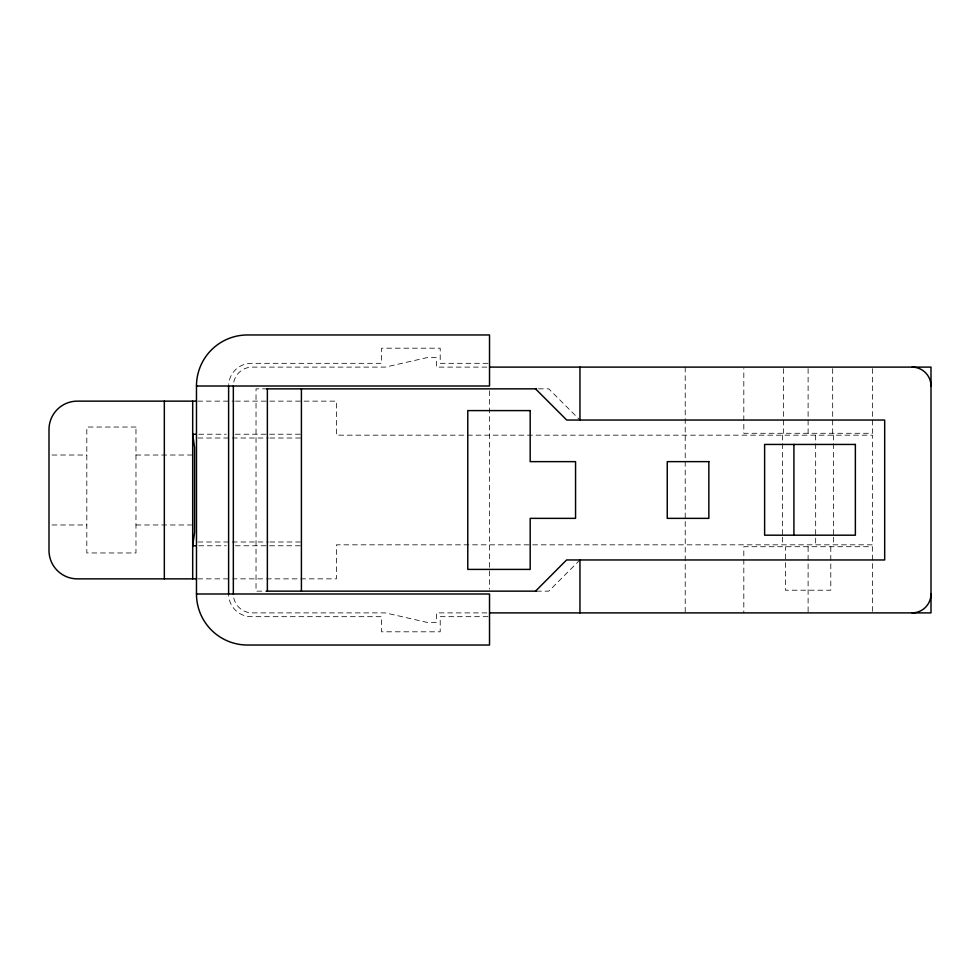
<?xml version="1.0" encoding="UTF-8"?>
<svg xmlns="http://www.w3.org/2000/svg" width="980" height="980" viewBox="0 0 980 980"><rect width="100%" height="100%" fill="white"/><g stroke="black" fill="none" stroke-linecap="round" stroke-linejoin="round"><path stroke-width="0.73" stroke-dasharray="4.9 3.68" d="M579.952 559.96L548.763 591.148L535.521 591.148M488.028 363.323L440.204 363.323L440.204 348.194L381.6 348.194L381.6 363.323L251.297 363.323A22.687 22.687 0 0 0 228.659 384.54M486.901 367.108L436.431 367.108L436.431 357.651L426.974 357.651L385.373 367.108L252.252 367.108A18.902 18.902 0 0 0 233.387 384.785M267.368 388.852L256.025 388.852L256.025 591.148L267.368 591.148M538.461 388.852L548.763 388.852L579.952 420.04M197.727 401.139L234.293 401.139M235.494 401.139L336.385 401.139L336.385 435.169L872.384 435.169L872.384 544.831L336.385 544.831L336.385 578.862L232.775 578.862M198.781 434.226L226.196 434.226M235.335 434.226L300.823 434.226M197.997 438.011L268.349 438.011M269.88 438.011L300.456 438.011M52.026 455.026L86.816 455.026M135.975 455.026L194.579 455.026M52.026 524.974L86.816 524.974M135.975 524.974L191.578 524.974M197.997 541.989L268.349 541.989M269.88 541.989L300.456 541.989M198.781 545.774L226.196 545.774M235.335 545.774L300.823 545.774M197.727 578.862L231.256 578.862M486.901 612.892L436.431 612.892L436.431 622.349L426.974 622.349L385.373 612.892L252.252 612.892A18.902 18.902 0 0 1 233.387 595.215M488.028 616.677L440.204 616.677L440.204 631.806L381.6 631.806L381.6 616.677L251.297 616.677A22.687 22.687 0 0 1 228.61 593.99M872.384 368.615L872.384 433.283L743.82 433.283L743.82 368.615M872.384 611.385L872.384 546.718L743.82 546.718L743.82 612.892M833.625 435.169L833.625 535.693M833.625 537.212L833.625 544.831M832.682 368.615L832.682 433.283M830.795 546.718L830.795 590.205L785.421 590.205L785.421 546.718M815.666 435.169L815.666 544.831M808.108 368.615L808.108 433.283M808.108 546.718L808.108 612.892M783.522 368.615L783.522 433.283M782.579 435.169L782.579 535.693M782.579 537.212L782.579 544.831M685.216 367.108L685.216 612.892M489.522 390.8L489.522 589.201M135.975 427.035L86.816 427.035L86.816 552.965L135.975 552.965L135.975 427.035"/><path stroke-width="1.47" d="M535.521 591.148L566.587 559.96L884.683 559.96L884.683 420.04L566.722 420.04L535.521 388.852M489.865 367.108L931 367.108L931 612.892L489.865 612.892M196.478 386.01L489.522 386.01L489.522 334.964L247.524 334.964A51.046 51.046 0 0 0 196.478 386.01L196.478 593.99A51.046 51.046 0 0 0 247.524 645.036L489.522 645.036L489.522 593.99L196.478 593.99M266.621 388.852L536.55 388.852M196.208 401.139L77.359 401.139A28.359 28.359 0 0 0 49 429.497L49 550.503A28.359 28.359 0 0 0 77.359 578.862L196.208 578.862M195.743 434.226L192.693 434.226L194.579 447.456L194.579 532.544L192.693 545.774L195.743 545.774M266.621 591.148L536.55 591.148M793.923 444.442L793.923 535.19M579.952 367.108L579.952 420.04M579.952 559.96L579.952 612.892M301.411 388.852L301.411 591.148M267.368 388.852L267.368 591.148M233.338 386.01L233.338 593.99M228.61 386.01L228.61 593.99M192.693 401.139L192.693 578.862M164.334 401.139L164.334 578.862M912.098 367.108A18.902 18.902 0 0 1 931 386.01M931 593.99A18.902 18.902 0 0 1 912.098 612.892M530.18 410.596L467.779 410.596L467.779 569.404L530.18 569.404L530.18 518.359L575.554 518.359L575.554 461.641L530.18 461.641L530.18 410.596M855.369 444.442L764.62 444.442L764.62 535.19L855.369 535.19L855.369 444.442M708.846 461.641L667.245 461.641L667.245 518.359L708.846 518.359L708.846 461.641"/></g></svg>
